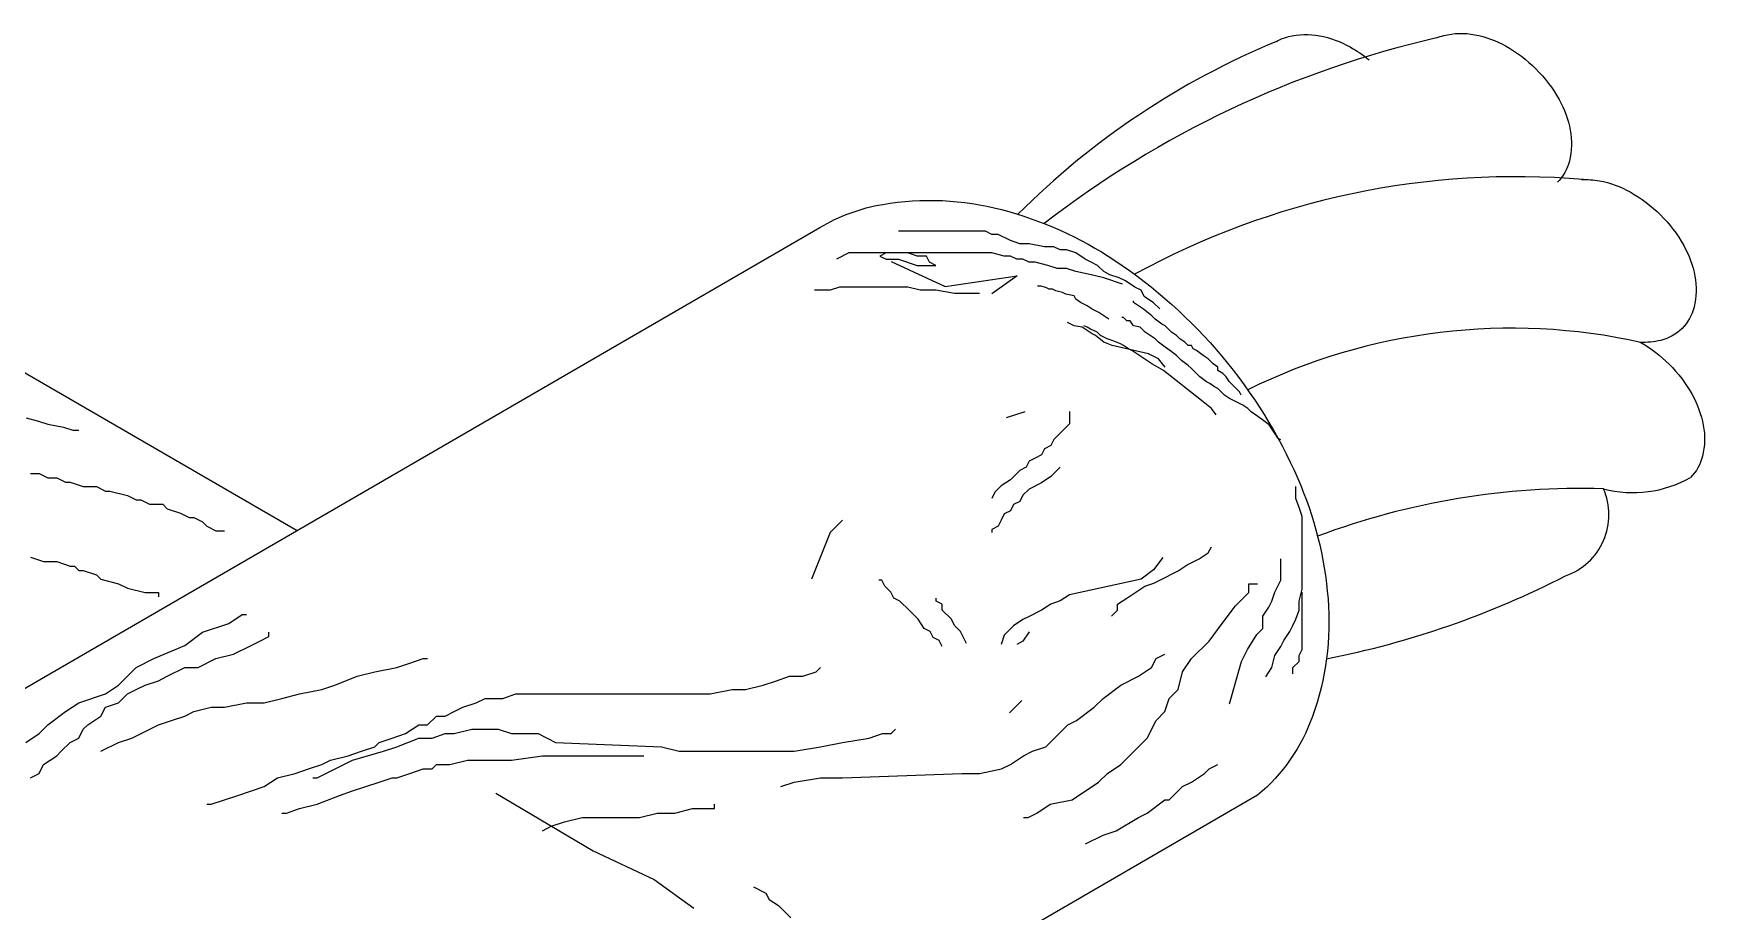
# Model space of a CAD drawing. Extents: x -1836 to 8857, y -4220 to 3051.
# Drawn here: x 7545.9 to 7608.8, y 2094.7 to 2127.7 of the extents above; entities that cross this region are included whole.
import ezdxf

# ---------------------------------------------------------------- set-up
doc = ezdxf.new("R2010")
doc.units = 0
doc.header["$MEASUREMENT"] = 0
doc.layers.add('15', color=1, linetype='CONTINUOUS')

msp = doc.modelspace()

# ---------------------------------------------------------------- linework, layer by layer
at = {"layer": '15'}
for p, q in [((7537.466, 2098.33), (7575.512, 2120.385)), ((7544.073, 2115.818), (7555.865, 2108.995)), ((7591.648, 2106.991), (7591.98, 2106.991)), ((7591.982, 2099.031), (7581.509, 2092.961))]:
    msp.add_line(p, q, dxfattribs=at)
at = {"layer": '15', "color": 1}
for p, q in [((7581.751, 2120.248), (7578.478, 2120.248)), ((7581.985, 2120.131), (7581.751, 2120.248)), ((7582.219, 2120.131), (7581.985, 2120.131)), ((7582.686, 2119.897), (7582.219, 2120.131)), ((7576.607, 2119.43), (7576.14, 2119.196)), ((7578.828, 2119.43), (7576.607, 2119.43)), ((7578.01, 2119.43), (7577.776, 2119.313)), ((7577.776, 2119.313), (7578.01, 2119.196)), ((7581.985, 2119.43), (7578.01, 2119.43)), ((7579.179, 2119.313), (7578.828, 2119.43)), ((7579.53, 2119.313), (7579.179, 2119.313)), ((7579.647, 2119.079), (7579.53, 2119.313)), ((7582.452, 2119.313), (7581.985, 2119.43)), ((7582.686, 2119.313), (7582.452, 2119.313)), ((7583.037, 2119.78), (7582.686, 2119.897)), ((7582.92, 2119.196), (7582.686, 2119.313)), ((7583.388, 2119.78), (7583.037, 2119.78)), ((7583.972, 2119.663), (7583.388, 2119.78)), ((7584.323, 2119.663), (7583.972, 2119.663)), ((7584.557, 2119.547), (7584.323, 2119.663)), ((7584.79, 2119.547), (7584.557, 2119.547)), ((7585.141, 2119.43), (7584.79, 2119.547)), ((7585.492, 2119.196), (7585.141, 2119.43)), ((7578.01, 2119.196), (7578.478, 2119.196)), ((7578.478, 2119.196), (7579.179, 2118.962)), ((7579.179, 2118.962), (7579.881, 2118.962)), ((7579.881, 2118.962), (7579.647, 2119.079)), ((7583.154, 2119.196), (7582.92, 2119.196)), ((7583.388, 2119.079), (7583.154, 2119.196)), ((7583.621, 2119.079), (7583.388, 2119.079)), ((7584.089, 2118.962), (7583.621, 2119.079)), ((7584.44, 2118.846), (7584.089, 2118.962)), ((7584.79, 2118.846), (7584.44, 2118.846)), ((7585.141, 2118.729), (7584.79, 2118.846)), ((7585.726, 2118.612), (7585.141, 2118.729)), ((7585.726, 2119.079), (7585.492, 2119.196)), ((7585.96, 2118.962), (7585.726, 2119.079)), ((7586.193, 2118.729), (7585.96, 2118.962)), ((7586.427, 2118.612), (7586.193, 2118.729)), ((7576.257, 2118.144), (7575.906, 2118.028)), ((7578.828, 2118.144), (7576.257, 2118.144)), ((7579.296, 2118.028), (7578.828, 2118.144)), ((7583.832, 2118.188), (7583.708, 2118.188)), ((7584.019, 2118.126), (7583.832, 2118.188)), ((7584.143, 2118.064), (7584.019, 2118.126)), ((7584.268, 2118.064), (7584.143, 2118.064)), ((7584.392, 2118.002), (7584.268, 2118.064)), ((7586.193, 2118.495), (7585.726, 2118.612)), ((7586.895, 2118.261), (7586.193, 2118.495)), ((7586.778, 2118.495), (7586.427, 2118.612)), ((7587.012, 2118.378), (7586.778, 2118.495)), ((7587.362, 2118.144), (7587.012, 2118.378)), ((7587.596, 2118.028), (7587.362, 2118.144)), ((7575.906, 2118.028), (7575.321, 2118.028)), ((7579.881, 2118.028), (7579.296, 2118.028)), ((7580.582, 2117.911), (7579.881, 2118.028)), ((7581.517, 2117.911), (7580.582, 2117.911)), ((7584.641, 2117.94), (7584.392, 2118.002)), ((7584.765, 2117.877), (7584.641, 2117.94)), ((7585.077, 2117.815), (7584.765, 2117.877)), ((7585.139, 2117.691), (7585.077, 2117.815)), ((7585.326, 2117.566), (7585.139, 2117.691)), ((7585.574, 2117.442), (7585.326, 2117.566)), ((7585.761, 2117.318), (7585.574, 2117.442)), ((7587.317, 2117.566), (7587.317, 2117.629)), ((7587.504, 2117.442), (7587.317, 2117.566)), ((7587.69, 2117.318), (7587.504, 2117.442)), ((7587.713, 2117.794), (7587.596, 2118.028)), ((7588.064, 2117.56), (7587.713, 2117.794)), ((7588.298, 2117.327), (7588.064, 2117.56)), ((7585.077, 2116.696), (7584.828, 2116.82)), ((7586.01, 2117.193), (7585.761, 2117.318)), ((7586.197, 2117.069), (7586.01, 2117.193)), ((7586.383, 2116.945), (7586.197, 2117.069)), ((7586.943, 2117.007), (7586.881, 2117.007)), ((7587.068, 2116.882), (7586.943, 2117.007)), ((7587.192, 2116.882), (7587.068, 2116.882)), ((7587.317, 2116.696), (7587.192, 2116.882)), ((7588.001, 2117.069), (7587.69, 2117.318)), ((7588.126, 2116.945), (7588.001, 2117.069)), ((7588.375, 2116.758), (7588.126, 2116.945)), ((7585.388, 2116.634), (7585.077, 2116.696)), ((7585.574, 2116.509), (7585.388, 2116.634)), ((7585.574, 2116.634), (7585.45, 2116.696)), ((7585.699, 2116.571), (7585.574, 2116.634)), ((7585.761, 2116.385), (7585.574, 2116.509)), ((7585.948, 2116.447), (7585.699, 2116.571)), ((7585.886, 2116.323), (7585.761, 2116.385)), ((7586.197, 2116.074), (7585.886, 2116.323)), ((7586.072, 2116.323), (7585.948, 2116.447)), ((7586.321, 2116.198), (7586.072, 2116.323)), ((7586.508, 2116.136), (7586.321, 2116.198)), ((7587.566, 2116.634), (7587.317, 2116.696)), ((7587.752, 2116.447), (7587.566, 2116.634)), ((7588.126, 2116.198), (7587.752, 2116.447)), ((7588.25, 2116.074), (7588.126, 2116.198)), ((7588.499, 2116.696), (7588.375, 2116.758)), ((7588.624, 2116.571), (7588.499, 2116.696)), ((7588.748, 2116.447), (7588.624, 2116.571)), ((7588.935, 2116.323), (7588.748, 2116.447)), ((7589.059, 2116.198), (7588.935, 2116.323)), ((7589.246, 2116.074), (7589.059, 2116.198)), ((7586.508, 2115.949), (7586.197, 2116.074)), ((7586.819, 2116.012), (7586.508, 2116.136)), ((7587.877, 2115.638), (7586.508, 2115.949)), ((7586.943, 2115.949), (7586.819, 2116.012)), ((7587.13, 2115.825), (7586.943, 2115.949)), ((7587.255, 2115.763), (7587.13, 2115.825)), ((7587.441, 2115.638), (7587.255, 2115.763)), ((7587.628, 2115.514), (7587.441, 2115.638)), ((7588.25, 2115.452), (7587.877, 2115.638)), ((7588.499, 2115.887), (7588.25, 2116.074)), ((7588.686, 2115.763), (7588.499, 2115.887)), ((7588.935, 2115.576), (7588.686, 2115.763)), ((7589.121, 2115.39), (7588.935, 2115.576)), ((7589.37, 2115.949), (7589.246, 2116.074)), ((7589.495, 2115.949), (7589.37, 2115.949)), ((7589.557, 2115.825), (7589.495, 2115.949)), ((7589.682, 2115.763), (7589.557, 2115.825)), ((7589.93, 2115.576), (7589.682, 2115.763)), ((7590.117, 2115.452), (7589.93, 2115.576)), ((7588.001, 2115.265), (7587.628, 2115.514)), ((7588.437, 2115.016), (7588.001, 2115.265)), ((7588.499, 2115.141), (7588.25, 2115.452)), ((7589.93, 2113.835), (7588.437, 2115.016)), ((7589.37, 2115.203), (7589.121, 2115.39)), ((7589.495, 2115.079), (7589.37, 2115.203)), ((7589.682, 2114.892), (7589.495, 2115.079)), ((7590.304, 2115.265), (7590.117, 2115.452)), ((7590.491, 2115.141), (7590.304, 2115.265)), ((7590.491, 2115.016), (7590.491, 2115.141)), ((7590.677, 2114.892), (7590.491, 2115.016)), ((7589.806, 2114.768), (7589.682, 2114.892)), ((7590.055, 2114.581), (7589.806, 2114.768)), ((7590.179, 2114.519), (7590.055, 2114.581)), ((7590.366, 2114.394), (7590.179, 2114.519)), ((7590.491, 2114.332), (7590.366, 2114.394)), ((7590.615, 2114.208), (7590.491, 2114.332)), ((7590.802, 2114.768), (7590.677, 2114.892)), ((7590.926, 2114.581), (7590.802, 2114.768)), ((7591.051, 2114.457), (7590.926, 2114.581)), ((7591.175, 2114.332), (7591.051, 2114.457)), ((7591.299, 2114.208), (7591.175, 2114.332)), ((7590.242, 2113.586), (7589.93, 2113.835)), ((7590.739, 2114.083), (7590.615, 2114.208)), ((7590.926, 2113.959), (7590.739, 2114.083)), ((7591.051, 2113.897), (7590.926, 2113.959)), ((7591.424, 2113.71), (7591.051, 2113.897)), ((7591.362, 2114.083), (7591.299, 2114.208)), ((7591.611, 2113.586), (7591.424, 2113.71)), ((7545.667, 2113.227), (7546.134, 2113.11)), ((7546.134, 2113.11), (7546.485, 2112.993)), ((7583.232, 2113.461), (7582.53, 2113.227)), ((7584.907, 2113.471), (7584.907, 2113.003)), ((7590.428, 2113.337), (7590.242, 2113.586)), ((7591.735, 2113.461), (7591.611, 2113.586)), ((7591.984, 2113.275), (7591.735, 2113.461)), ((7592.171, 2113.15), (7591.984, 2113.275)), ((7592.42, 2112.964), (7592.171, 2113.15)), ((7546.485, 2112.993), (7547.07, 2112.876)), ((7547.07, 2112.876), (7547.42, 2112.76)), ((7547.42, 2112.76), (7547.654, 2112.76)), ((7584.323, 2112.419), (7584.206, 2112.185)), ((7584.557, 2112.653), (7584.323, 2112.419)), ((7584.907, 2113.003), (7584.557, 2112.653)), ((7592.544, 2112.777), (7592.42, 2112.964)), ((7592.669, 2112.591), (7592.544, 2112.777)), ((7592.731, 2112.466), (7592.669, 2112.591)), ((7592.855, 2112.404), (7592.731, 2112.466)), ((7583.855, 2111.835), (7583.621, 2111.718)), ((7583.972, 2112.069), (7583.855, 2111.835)), ((7584.206, 2112.185), (7583.972, 2112.069)), ((7545.825, 2111.14), (7546.157, 2111.14)), ((7546.157, 2111.14), (7546.489, 2110.974)), ((7583.037, 2111.251), (7582.686, 2110.9)), ((7583.271, 2111.368), (7583.037, 2111.251)), ((7583.388, 2111.601), (7583.271, 2111.368)), ((7583.621, 2111.718), (7583.388, 2111.601)), ((7584.557, 2111.368), (7584.206, 2111.017)), ((7546.489, 2110.974), (7546.821, 2110.974)), ((7546.821, 2110.974), (7547.153, 2110.808)), ((7547.153, 2110.808), (7547.319, 2110.808)), ((7547.319, 2110.808), (7547.817, 2110.642)), ((7547.817, 2110.642), (7548.315, 2110.642)), ((7548.315, 2110.642), (7548.647, 2110.476)), ((7582.336, 2110.666), (7582.102, 2110.433)), ((7582.686, 2110.9), (7582.336, 2110.666)), ((7583.388, 2110.55), (7583.154, 2110.316)), ((7583.855, 2110.783), (7583.388, 2110.55)), ((7584.206, 2111.017), (7583.855, 2110.783)), ((7593.424, 2110.196), (7593.424, 2110.65)), ((7548.647, 2110.476), (7548.813, 2110.476)), ((7548.813, 2110.476), (7549.477, 2110.31)), ((7549.477, 2110.31), (7549.809, 2110.144)), ((7549.809, 2110.144), (7549.975, 2110.144)), ((7549.975, 2110.144), (7550.308, 2109.978)), ((7550.308, 2109.978), (7550.806, 2109.978)), ((7550.806, 2109.978), (7550.972, 2109.812)), ((7582.102, 2110.433), (7581.985, 2110.199)), ((7582.803, 2109.965), (7582.686, 2109.732)), ((7583.037, 2110.082), (7582.803, 2109.965)), ((7583.154, 2110.316), (7583.037, 2110.082)), ((7593.538, 2109.855), (7593.424, 2110.196)), ((7550.972, 2109.812), (7551.47, 2109.647)), ((7551.47, 2109.647), (7551.802, 2109.481)), ((7551.802, 2109.481), (7551.968, 2109.481)), ((7551.968, 2109.481), (7552.3, 2109.315)), ((7552.3, 2109.315), (7552.466, 2109.149)), ((7576.374, 2109.381), (7576.14, 2109.148)), ((7582.336, 2109.381), (7582.219, 2109.148)), ((7582.452, 2109.615), (7582.336, 2109.381)), ((7582.686, 2109.732), (7582.452, 2109.615)), ((7593.651, 2109.514), (7593.538, 2109.855)), ((7593.651, 2106.787), (7593.651, 2109.514)), ((7552.466, 2109.149), (7552.798, 2108.983)), ((7552.798, 2108.983), (7553.13, 2108.983)), ((7575.906, 2108.914), (7575.204, 2107.161)), ((7576.14, 2109.148), (7575.906, 2108.914)), ((7582.219, 2109.148), (7581.985, 2109.031)), ((7581.985, 2109.031), (7581.985, 2108.914)), ((7589.786, 2107.923), (7590.127, 2108.15)), ((7590.127, 2108.15), (7590.241, 2108.378)), ((7545.825, 2107.987), (7546.323, 2107.821)), ((7546.323, 2107.821), (7546.821, 2107.821)), ((7546.821, 2107.821), (7547.319, 2107.655)), ((7547.319, 2107.655), (7547.485, 2107.655)), ((7547.485, 2107.655), (7547.651, 2107.489)), ((7547.651, 2107.489), (7547.817, 2107.489)), ((7547.817, 2107.489), (7548.315, 2107.323)), ((7588.064, 2107.512), (7587.596, 2107.161)), ((7588.414, 2107.979), (7588.064, 2107.512)), ((7588.763, 2107.355), (7588.99, 2107.469)), ((7588.99, 2107.469), (7589.331, 2107.696)), ((7589.331, 2107.696), (7589.786, 2107.923)), ((7592.855, 2107.128), (7592.855, 2107.923)), ((7548.315, 2107.323), (7548.481, 2107.157)), ((7548.481, 2107.157), (7549.145, 2106.991)), ((7549.145, 2106.991), (7549.477, 2106.825)), ((7549.477, 2106.825), (7550.141, 2106.66)), ((7577.848, 2107.128), (7577.735, 2107.128)), ((7577.962, 2106.9), (7577.848, 2107.128)), ((7578.189, 2106.673), (7577.962, 2106.9)), ((7587.596, 2107.161), (7584.907, 2106.577)), ((7587.057, 2106.446), (7587.739, 2106.9)), ((7587.739, 2106.9), (7588.08, 2107.014)), ((7588.08, 2107.014), (7588.535, 2107.241)), ((7588.535, 2107.241), (7588.763, 2107.355)), ((7591.648, 2106.66), (7591.648, 2106.991)), ((7592.628, 2106.673), (7592.855, 2107.128)), ((7593.538, 2106.332), (7593.651, 2106.787)), ((7550.141, 2106.66), (7550.64, 2106.66)), ((7550.64, 2106.66), (7550.64, 2106.494)), ((7578.303, 2106.446), (7578.189, 2106.673)), ((7578.53, 2106.332), (7578.303, 2106.446)), ((7578.871, 2105.991), (7578.53, 2106.332)), ((7579.895, 2106.332), (7579.895, 2106.446)), ((7580.122, 2106.219), (7579.895, 2106.332)), ((7580.122, 2105.991), (7580.122, 2106.219)), ((7584.206, 2106.226), (7583.855, 2105.993)), ((7584.557, 2106.343), (7584.206, 2106.226)), ((7584.907, 2106.577), (7584.557, 2106.343)), ((7586.716, 2106.219), (7587.057, 2106.446)), ((7586.716, 2105.991), (7586.716, 2106.219)), ((7590.652, 2105.498), (7591.15, 2106.162)), ((7591.15, 2106.162), (7591.482, 2106.494)), ((7591.482, 2106.494), (7591.648, 2106.66)), ((7592.173, 2105.764), (7592.401, 2106.105)), ((7592.401, 2106.105), (7592.514, 2106.332)), ((7592.514, 2106.332), (7592.628, 2106.673)), ((7593.538, 2105.991), (7593.538, 2106.332)), ((7593.651, 2104.514), (7593.651, 2106.673)), ((7552.3, 2105.166), (7553.296, 2105.498)), ((7553.296, 2105.498), (7553.794, 2105.83)), ((7553.794, 2105.83), (7553.96, 2105.83)), ((7579.213, 2105.65), (7578.871, 2105.991)), ((7579.44, 2105.31), (7579.213, 2105.65)), ((7580.463, 2105.65), (7580.122, 2105.991)), ((7580.577, 2105.423), (7580.463, 2105.65)), ((7583.154, 2105.642), (7582.803, 2105.409)), ((7583.388, 2105.759), (7583.154, 2105.642)), ((7583.855, 2105.993), (7583.388, 2105.759)), ((7586.489, 2105.764), (7586.716, 2105.991)), ((7590.154, 2104.834), (7590.652, 2105.498)), ((7592.173, 2105.31), (7592.173, 2105.764)), ((7593.31, 2105.423), (7593.424, 2105.65)), ((7593.424, 2105.65), (7593.538, 2105.991)), ((7551.636, 2104.668), (7552.3, 2105.166)), ((7554.458, 2104.834), (7554.79, 2105)), ((7554.79, 2105), (7554.79, 2105.166)), ((7579.667, 2105.196), (7579.44, 2105.31)), ((7579.781, 2104.969), (7579.667, 2105.196)), ((7580.008, 2104.855), (7579.781, 2104.969)), ((7580.122, 2104.628), (7580.008, 2104.855)), ((7580.804, 2105.196), (7580.577, 2105.423)), ((7580.918, 2104.969), (7580.804, 2105.196)), ((7581.032, 2104.741), (7580.918, 2104.969)), ((7582.452, 2105.058), (7582.336, 2104.707)), ((7582.803, 2105.409), (7582.452, 2105.058)), ((7583.388, 2105.175), (7583.154, 2104.824)), ((7591.605, 2104.514), (7591.946, 2105.082)), ((7591.946, 2105.082), (7592.173, 2105.31)), ((7592.855, 2104.628), (7592.969, 2104.855)), ((7592.969, 2104.855), (7593.197, 2105.196)), ((7593.197, 2105.196), (7593.31, 2105.423)), ((7550.474, 2104.17), (7551.636, 2104.668)), ((7552.798, 2104.17), (7553.462, 2104.336)), ((7553.462, 2104.336), (7554.126, 2104.668)), ((7554.126, 2104.668), (7554.458, 2104.834)), ((7583.154, 2104.824), (7582.92, 2104.707)), ((7588.162, 2104.17), (7588.494, 2104.336)), ((7589.49, 2104.17), (7590.154, 2104.834)), ((7591.377, 2104.06), (7591.605, 2104.514)), ((7592.514, 2103.832), (7592.628, 2104.287)), ((7592.628, 2104.287), (7592.855, 2104.628)), ((7593.538, 2104.287), (7593.651, 2104.514)), ((7593.538, 2104.06), (7593.538, 2104.287)), ((7549.145, 2103.175), (7549.809, 2103.838)), ((7549.809, 2103.838), (7550.474, 2104.17)), ((7550.972, 2103.507), (7551.636, 2103.838)), ((7551.636, 2103.838), (7552.134, 2103.838)), ((7552.134, 2103.838), (7552.798, 2104.17)), ((7558.111, 2103.507), (7558.775, 2103.673)), ((7558.775, 2103.673), (7559.605, 2103.838)), ((7559.605, 2103.838), (7560.103, 2104.004)), ((7560.103, 2104.004), (7560.601, 2104.17)), ((7560.601, 2104.17), (7560.767, 2104.17)), ((7574.88, 2103.507), (7575.378, 2103.673)), ((7575.378, 2103.673), (7575.544, 2103.838)), ((7587.498, 2103.507), (7587.996, 2103.838)), ((7587.996, 2103.838), (7588.162, 2104.17)), ((7588.992, 2103.009), (7589.158, 2103.673)), ((7589.158, 2103.673), (7589.49, 2104.17)), ((7590.923, 2102.469), (7591.377, 2104.06)), ((7592.287, 2103.491), (7592.514, 2103.832)), ((7593.31, 2103.832), (7593.538, 2104.06)), ((7593.31, 2103.605), (7593.31, 2103.832)), ((7548.647, 2102.843), (7549.145, 2103.175)), ((7549.477, 2102.843), (7549.809, 2103.009)), ((7549.809, 2103.009), (7550.141, 2103.175)), ((7550.141, 2103.175), (7550.64, 2103.341)), ((7550.64, 2103.341), (7550.972, 2103.507)), ((7555.952, 2102.843), (7556.783, 2103.009)), ((7556.783, 2103.009), (7557.281, 2103.175)), ((7557.281, 2103.175), (7558.111, 2103.507)), ((7571.393, 2102.843), (7572.223, 2103.009)), ((7572.223, 2103.009), (7572.721, 2103.009)), ((7572.721, 2103.009), (7573.385, 2103.175)), ((7573.385, 2103.175), (7573.883, 2103.341)), ((7573.883, 2103.341), (7574.381, 2103.507)), ((7574.381, 2103.507), (7574.88, 2103.507)), ((7586.169, 2102.677), (7586.833, 2103.175)), ((7586.833, 2103.175), (7587.498, 2103.507)), ((7588.66, 2102.677), (7588.992, 2103.009)), ((7547.153, 2102.179), (7547.651, 2102.511)), ((7547.651, 2102.511), (7548.647, 2102.843)), ((7548.481, 2102.013), (7548.647, 2102.345)), ((7548.647, 2102.345), (7549.145, 2102.511)), ((7549.145, 2102.511), (7549.477, 2102.843)), ((7551.968, 2102.179), (7552.632, 2102.345)), ((7552.632, 2102.345), (7553.13, 2102.345)), ((7553.13, 2102.345), (7553.96, 2102.511)), ((7553.96, 2102.511), (7554.624, 2102.511)), ((7554.624, 2102.511), (7555.288, 2102.677)), ((7555.288, 2102.677), (7555.952, 2102.843)), ((7561.763, 2102.179), (7562.095, 2102.345)), ((7562.095, 2102.345), (7562.594, 2102.511)), ((7562.594, 2102.511), (7562.926, 2102.677)), ((7562.926, 2102.677), (7563.59, 2102.677)), ((7563.59, 2102.677), (7564.088, 2102.843)), ((7564.088, 2102.843), (7571.393, 2102.843)), ((7583.115, 2102.594), (7582.647, 2102.127)), ((7585.173, 2101.847), (7585.837, 2102.345)), ((7585.837, 2102.345), (7586.169, 2102.677)), ((7588.494, 2102.179), (7588.66, 2102.677)), ((7546.489, 2101.681), (7547.153, 2102.179)), ((7547.983, 2101.681), (7548.481, 2102.013)), ((7550.64, 2101.681), (7551.138, 2101.847)), ((7551.138, 2101.847), (7551.636, 2102.013)), ((7551.636, 2102.013), (7551.968, 2102.179)), ((7560.767, 2101.681), (7561.099, 2102.013)), ((7561.099, 2102.013), (7561.431, 2102.013)), ((7561.431, 2102.013), (7561.763, 2102.179)), ((7584.841, 2101.681), (7585.173, 2101.847)), ((7587.83, 2101.183), (7588.162, 2101.847)), ((7588.162, 2101.847), (7588.494, 2102.179)), ((7545.659, 2101.017), (7546.157, 2101.349)), ((7546.157, 2101.349), (7546.489, 2101.681)), ((7547.319, 2101.017), (7547.651, 2101.183)), ((7547.651, 2101.183), (7547.817, 2101.515)), ((7547.817, 2101.515), (7547.983, 2101.681)), ((7549.145, 2101.017), (7549.643, 2101.183)), ((7549.643, 2101.183), (7550.64, 2101.681)), ((7558.941, 2101.017), (7559.439, 2101.183)), ((7559.439, 2101.183), (7559.937, 2101.349)), ((7559.605, 2100.852), (7560.435, 2101.183)), ((7559.937, 2101.349), (7560.435, 2101.681)), ((7560.435, 2101.681), (7560.767, 2101.681)), ((7560.435, 2101.183), (7560.933, 2101.183)), ((7560.933, 2101.183), (7561.431, 2101.349)), ((7561.431, 2101.349), (7561.763, 2101.349)), ((7561.763, 2101.349), (7562.427, 2101.515)), ((7562.427, 2101.515), (7563.424, 2101.515)), ((7563.424, 2101.515), (7563.922, 2101.349)), ((7563.922, 2101.349), (7564.918, 2101.349)), ((7564.918, 2101.349), (7565.582, 2101.017)), ((7576.374, 2101.017), (7577.37, 2101.183)), ((7577.37, 2101.183), (7577.868, 2101.349)), ((7577.868, 2101.349), (7578.2, 2101.349)), ((7578.2, 2101.349), (7578.366, 2101.515)), ((7584.011, 2100.852), (7584.343, 2101.183)), ((7584.343, 2101.183), (7584.841, 2101.681)), ((7587.498, 2100.852), (7587.83, 2101.183)), ((7546.323, 2100.188), (7546.821, 2100.52)), ((7546.821, 2100.52), (7546.987, 2100.686)), ((7546.987, 2100.686), (7547.319, 2101.017)), ((7548.481, 2100.686), (7549.145, 2101.017)), ((7557.115, 2100.354), (7557.779, 2100.52)), ((7557.779, 2100.52), (7558.277, 2100.686)), ((7557.945, 2100.354), (7559.107, 2100.686)), ((7558.277, 2100.686), (7558.775, 2100.852)), ((7558.775, 2100.852), (7558.941, 2101.017)), ((7559.107, 2100.686), (7559.605, 2100.852)), ((7563.922, 2100.354), (7565.084, 2100.52)), ((7565.084, 2100.52), (7568.903, 2100.52)), ((7565.582, 2101.017), (7569.567, 2100.852)), ((7569.567, 2100.852), (7570.231, 2100.686)), ((7570.231, 2100.686), (7574.547, 2100.686)), ((7574.547, 2100.686), (7575.544, 2100.852)), ((7575.544, 2100.852), (7576.374, 2101.017)), ((7582.683, 2100.188), (7583.181, 2100.52)), ((7583.181, 2100.52), (7583.513, 2100.686)), ((7583.513, 2100.686), (7584.011, 2100.852)), ((7586.999, 2100.354), (7587.498, 2100.852)), ((7545.825, 2099.69), (7546.157, 2099.856)), ((7546.157, 2099.856), (7546.323, 2100.188)), ((7555.122, 2099.69), (7555.786, 2099.856)), ((7555.786, 2099.856), (7556.284, 2100.022)), ((7556.284, 2100.022), (7556.783, 2100.188)), ((7556.617, 2099.69), (7557.945, 2100.354)), ((7556.783, 2100.188), (7557.115, 2100.354)), ((7559.605, 2099.69), (7560.103, 2099.856)), ((7560.103, 2099.856), (7560.601, 2100.022)), ((7560.601, 2100.022), (7560.933, 2100.022)), ((7560.933, 2100.022), (7561.099, 2100.188)), ((7561.099, 2100.188), (7561.597, 2100.188)), ((7561.597, 2100.188), (7562.261, 2100.354)), ((7562.261, 2100.354), (7563.922, 2100.354)), ((7576.374, 2099.69), (7580.856, 2099.856)), ((7580.856, 2099.856), (7581.521, 2099.856)), ((7581.521, 2099.856), (7582.351, 2100.022)), ((7582.351, 2100.022), (7582.683, 2100.188)), ((7586.003, 2099.524), (7586.335, 2099.856)), ((7586.335, 2099.856), (7586.833, 2100.188)), ((7586.833, 2100.188), (7586.999, 2100.354)), ((7589.49, 2099.524), (7589.988, 2099.856)), ((7589.988, 2099.856), (7590.154, 2100.022)), ((7590.154, 2100.022), (7590.486, 2100.188)), ((7553.628, 2099.026), (7554.624, 2099.358)), ((7554.624, 2099.358), (7555.122, 2099.69)), ((7556.451, 2099.69), (7556.617, 2099.69)), ((7557.447, 2099.026), (7557.945, 2099.192)), ((7557.945, 2099.192), (7558.443, 2099.358)), ((7558.443, 2099.358), (7558.941, 2099.524)), ((7558.941, 2099.524), (7559.439, 2099.69)), ((7559.439, 2099.69), (7559.605, 2099.69)), ((7574.049, 2099.358), (7574.547, 2099.524)), ((7574.547, 2099.524), (7575.544, 2099.69)), ((7575.544, 2099.69), (7576.374, 2099.69)), ((7585.007, 2098.86), (7586.003, 2099.524)), ((7588.66, 2098.86), (7589.158, 2099.358)), ((7589.158, 2099.358), (7589.49, 2099.524)), ((7552.466, 2098.694), (7552.632, 2098.694)), ((7552.632, 2098.694), (7553.13, 2098.86)), ((7553.13, 2098.86), (7553.628, 2099.026)), ((7555.952, 2098.528), (7556.617, 2098.694)), ((7556.617, 2098.694), (7557.447, 2099.026)), ((7571.559, 2098.528), (7571.559, 2098.694)), ((7583.679, 2098.362), (7584.177, 2098.694)), ((7584.177, 2098.694), (7585.007, 2098.86)), ((7587.83, 2098.362), (7588.494, 2098.86)), ((7588.494, 2098.86), (7588.66, 2098.86)), ((7555.288, 2098.362), (7555.454, 2098.362)), ((7555.454, 2098.362), (7555.952, 2098.528)), ((7565.416, 2097.865), (7565.914, 2098.03)), ((7565.914, 2098.03), (7566.578, 2098.196)), ((7566.578, 2098.196), (7568.737, 2098.196)), ((7568.737, 2098.196), (7569.401, 2098.362)), ((7569.401, 2098.362), (7570.065, 2098.362)), ((7570.065, 2098.362), (7570.729, 2098.528)), ((7570.729, 2098.528), (7571.559, 2098.528)), ((7583.181, 2098.196), (7583.347, 2098.196)), ((7583.347, 2098.196), (7583.679, 2098.362)), ((7586.667, 2097.699), (7587.498, 2098.196)), ((7587.498, 2098.196), (7587.83, 2098.362)), ((7565.084, 2097.699), (7565.416, 2097.865)), ((7585.505, 2097.201), (7586.169, 2097.533)), ((7586.169, 2097.533), (7586.667, 2097.699)), ((7573.022, 2095.584), (7573.49, 2095.35)), ((7573.49, 2095.35), (7573.606, 2095.116)), ((7573.606, 2095.116), (7573.957, 2094.883)), ((7573.957, 2094.883), (7574.425, 2094.415))]:
    msp.add_line(p, q, dxfattribs=at)
at = {"layer": '15'}
for points in [[(7592.693, 2127.388, -0.071504), (7593.142, 2127.569, -0.107017), (7594.309, 2127.6, -0.08098), (7595.462, 2127.181, -0.041306), (7596.179, 2126.698, -0.068936)], [(7598.712, 2127.521, -0.041936), (7598.982, 2127.611, -0.107017), (7600.149, 2127.642, -0.08098), (7601.302, 2127.224, -0.068936), (7602.449, 2126.356, -0.068936), (7603.317, 2125.209, -0.08098), (7603.737, 2124.056, -0.107017), (7603.706, 2122.889, -0.13731), (7603.257, 2122.09, -0.13731)], [(7604.161, 2122.189, -0.061712), (7604.838, 2122.146, -0.08098), (7605.991, 2121.727, -0.068936), (7607.138, 2120.86, -0.068936), (7608.006, 2119.713, -0.08098), (7608.426, 2118.56, -0.107017), (7608.395, 2117.393, -0.13731), (7607.946, 2116.594, -0.13731)], [(7575.512, 2120.385, -0.092331), (7577.884, 2121.259, -0.106733), (7582.346, 2121.065, -0.08296), (7586.608, 2119.153, -0.071529), (7590.639, 2115.546, -0.071529), (7593.489, 2110.949, -0.08296), (7594.63, 2106.419, -0.106733), (7594.044, 2101.991, -0.132966), (7591.982, 2099.031, -0.132966)], [(7607.946, 2116.594, -0.13731), (7607.147, 2116.144, -0.072792), (7606.352, 2116.069, -0.025537)], [(7606.396, 2116.067, -0.064087), (7607.456, 2115.25, -0.068936), (7608.324, 2114.103, -0.08098), (7608.743, 2112.95, -0.107017), (7608.713, 2111.783, -0.13731), (7608.263, 2110.984, -0.13731)]]:
    msp.add_lwpolyline(points, format="xyb", dxfattribs=at)
at = {"layer": '15', "color": 1}
for points in [[(7578.196, 2119.112), (7580.228, 2118.164), (7582.937, 2118.57), (7581.989, 2117.893)], [(7563.332, 2099.111), (7566.989, 2096.945), (7569.291, 2095.862), (7570.781, 2094.779)]]:
    msp.add_lwpolyline(points, dxfattribs=at)
at = {"layer": '15'}
for centre, radius, start, end in [((7607.192, 2090.53), 37.951, 102.91213, 127.74823), ((7604.102, 2099.803), 29.852, 112.46965, 135.06623), ((7601.695, 2092.479), 29.823, 85.098, 118.73663), ((7601.535, 2094.184), 22.417, 77.47581, 116.2794), ((7604.153, 2082.315), 28.259, 88.30931, 110.54438), ((7602.765, 2109.581), 2.429, 289.26269, 23.80566), ((7606.103, 2114.814), 4.397, 255.28563, 299.42186), ((7588.051, 2137.478), 33.943, 281.07724, 297.19871)]:
    msp.add_arc(centre, radius, start, end, dxfattribs=at)

doc.saveas('drawing.dxf')
